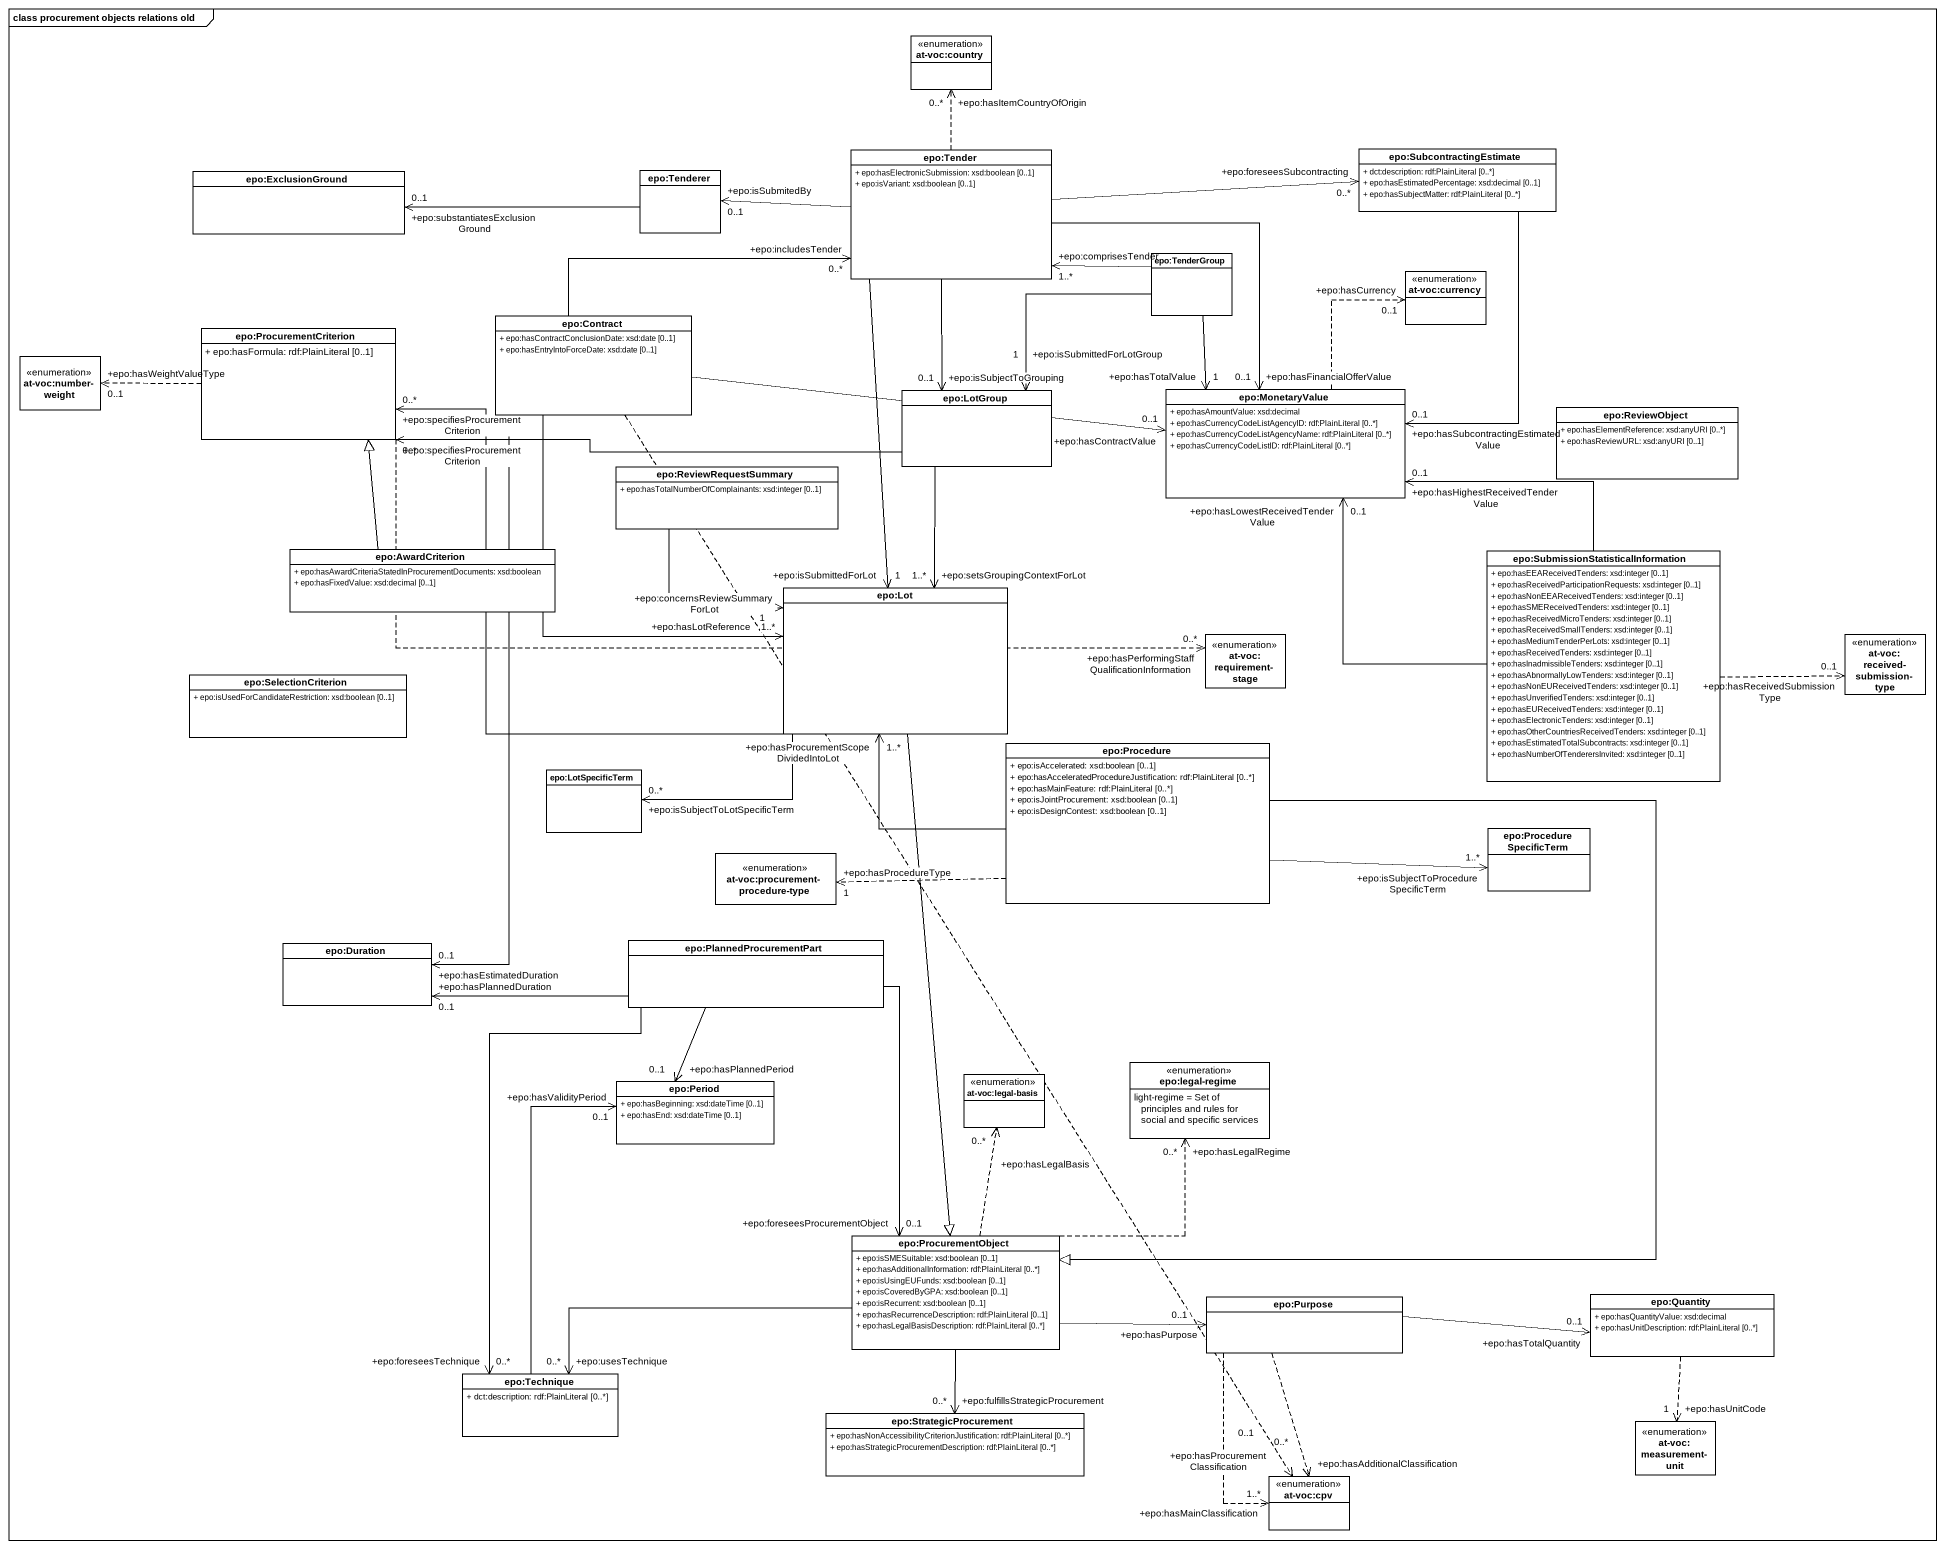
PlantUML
@startuml
mainframe class procurement objects relations old
hide circle
hide empty members
skinparam classAttributeIconSize 0
enum "at-voc:country" as at_voc_country
class "epo:ExclusionGround" as epo_ExclusionGround
class "epo:Tenderer" as epo_Tenderer
class "epo:Tender" as epo_Tender {
  + epo:hasElectronicSubmission: xsd:boolean [0..1]
  + epo:isVariant: xsd:boolean [0..1]
}
class "epo:SubcontractingEstimate" as epo_SubcontractingEstimate {
  + dct:description: rdf:PlainLiteral [0..*]
  + epo:hasEstimatedPercentage: xsd:decimal [0..1]
  + epo:hasSubjectMatter: rdf:PlainLiteral [0..*]
}
class "epo:TenderGroup" as epo_TenderGroup
enum "at-voc:currency" as at_voc_currency
class "epo:ProcurementCriterion" as epo_ProcurementCriterion {
  + epo:hasFormula: rdf:PlainLiteral [0..1]
}
class "epo:Contract" as epo_Contract {
  + epo:hasContractConclusionDate: xsd:date [0..1]
  + epo:hasEntryIntoForceDate: xsd:date [0..1]
}
enum "at-voc:number-weight" as at_voc_number_weight
class "epo:LotGroup" as epo_LotGroup
class "epo:MonetaryValue" as epo_MonetaryValue {
  + epo:hasAmountValue: xsd:decimal
  + epo:hasCurrencyCodeListAgencyID: rdf:PlainLiteral [0..*]
  + epo:hasCurrencyCodeListAgencyName: rdf:PlainLiteral [0..*]
  + epo:hasCurrencyCodeListID: rdf:PlainLiteral [0..*]
}
class "epo:ReviewObject" as epo_ReviewObject {
  + epo:hasElementReference: xsd:anyURI [0..*]
  + epo:hasReviewURL: xsd:anyURI [0..1]
}
class "epo:ReviewRequestSummary" as epo_ReviewRequestSummary {
  + epo:hasTotalNumberOfComplainants: xsd:integer [0..1]
}
class "epo:AwardCriterion" as epo_AwardCriterion {
  + epo:hasAwardCriteriaStatedInProcurementDocuments: xsd:boolean
  + epo:hasFixedValue: xsd:decimal [0..1]
}
class "epo:SubmissionStatisticalInformation" as epo_SubmissionStatisticalInf {
  + epo:hasEEAReceivedTenders: xsd:integer [0..1]
  + epo:hasReceivedParticipationRequests: xsd:integer [0..1]
  + epo:hasNonEEAReceivedTenders: xsd:integer [0..1]
  + epo:hasSMEReceivedTenders: xsd:integer [0..1]
  + epo:hasReceivedMicroTenders: xsd:integer [0..1]
  + epo:hasReceivedSmallTenders: xsd:integer [0..1]
  + epo:hasMediumTenderPerLots: xsd:integer [0..1]
  + epo:hasReceivedTenders: xsd:integer [0..1]
  + epo:hasInadmissibleTenders: xsd:integer [0..1]
  + epo:hasAbnormallyLowTenders: xsd:integer [0..1]
  + epo:hasNonEUReceivedTenders: xsd:integer [0..1]
  + epo:hasUnverifiedTenders: xsd:integer [0..1]
  + epo:hasEUReceivedTenders: xsd:integer [0..1]
  + epo:hasElectronicTenders: xsd:integer [0..1]
  + epo:hasOtherCountriesReceivedTenders: xsd:integer [0..1]
  + epo:hasEstimatedTotalSubcontracts: xsd:integer [0..1]
  + epo:hasNumberOfTenderersInvited: xsd:integer [0..1]
}
class "epo:Lot" as epo_Lot
enum "at-voc:requirement-stage" as at_voc_requirement_stage
enum "at-voc:received-submission-type" as at_voc_received_submission
class "epo:SelectionCriterion" as epo_SelectionCriterion {
  + epo:isUsedForCandidateRestriction: xsd:boolean [0..1]
}
class "epo:LotSpecificTerm" as epo_LotSpecificTerm
class "epo:Procedure" as epo_Procedure {
  + epo:isAccelerated: xsd:boolean [0..1]
  + epo:hasAcceleratedProcedureJustification: rdf:PlainLiteral [0..*]
  + epo:hasMainFeature: rdf:PlainLiteral [0..*]
  + epo:isJointProcurement: xsd:boolean [0..1]
  + epo:isDesignContest: xsd:boolean [0..1]
}
enum "at-voc:procurement-procedure-type" as at_voc_procurement
class "epo:ProcedureSpecificTerm" as epo_ProcedureSpecificTerm
class "epo:Duration" as epo_Duration
class "epo:PlannedProcurementPart" as epo_PlannedProcurementPart
class "epo:Period" as epo_Period {
  + epo:hasBeginning: xsd:dateTime [0..1]
  + epo:hasEnd: xsd:dateTime [0..1]
}
enum "at-voc:legal-basis" as at_voc_legal_basis
enum "epo:legal-regime" as epo_legal_regime {
  light-regime = Set of principles and rules for social and specific services
}
class "epo:ProcurementObject" as epo_ProcurementObject {
  + epo:isSMESuitable: xsd:boolean [0..1]
  + epo:hasAdditionalInformation: rdf:PlainLiteral [0..*]
  + epo:isUsingEUFunds: xsd:boolean [0..1]
  + epo:isCoveredByGPA: xsd:boolean [0..1]
  + epo:isRecurrent: xsd:boolean [0..1]
  + epo:hasRecurrenceDescription: rdf:PlainLiteral [0..1]
  + epo:hasLegalBasisDescription: rdf:PlainLiteral [0..*]
}
class "epo:Purpose" as epo_Purpose
class "epo:Quantity" as epo_Quantity {
  + epo:hasQuantityValue: xsd:decimal
  + epo:hasUnitDescription: rdf:PlainLiteral [0..*]
}
class "epo:Technique" as epo_Technique {
  + dct:description: rdf:PlainLiteral [0..*]
}
class "epo:StrategicProcurement" as epo_StrategicProcurement {
  + epo:hasNonAccessibilityCriterionJustification: rdf:PlainLiteral [0..*]
  + epo:hasStrategicProcurementDescription: rdf:PlainLiteral [0..*]
}
enum "at-voc:measurement-unit" as at_voc_measurement_unit
enum "at-voc:cpv" as at_voc_cpv
epo_Tenderer -left-> "+epo:substantiatesExclusionGround\n0..1" epo_ExclusionGround
epo_Tender .up.> "+epo:hasItemCountryOfOrigin\n0..*" at_voc_country
epo_Tender -left-> "+epo:isSubmitedBy\n0..1" epo_Tenderer
epo_Tender -right-> "+epo:foreseesSubcontracting\n0..*" epo_SubcontractingEstimate
epo_Tender --> "+epo:isSubjectToGrouping\n0..1" epo_LotGroup
epo_Tender --> "+epo:hasFinancialOfferValue\n0..1" epo_MonetaryValue
epo_Tender --> "+epo:isSubmittedForLot\n1" epo_Lot
epo_SubcontractingEstimate --> "+epo:hasSubcontractingEstimatedValue\n0..1" epo_MonetaryValue
epo_TenderGroup -left-> "+epo:comprisesTender\n1..*" epo_Tender
epo_TenderGroup --> "+epo:isSubmittedForLotGroup\n1" epo_LotGroup
epo_TenderGroup --> "+epo:hasTotalValue\n1" epo_MonetaryValue
epo_ProcurementCriterion .left.> "+epo:hasWeightValueType\n0..1" at_voc_number_weight
epo_ProcurementCriterion .right.> "+epo:hasPerformingStaffQualificationInformation\n0..*" at_voc_requirement_stage
epo_Contract -right-> "+epo:includesTender\n0..*" epo_Tender
epo_Contract -right-> "+epo:hasContractValue\n0..1" epo_MonetaryValue
epo_Contract --> "+epo:hasLotReference\n1..*" epo_Lot
epo_Contract --> "+epo:hasEstimatedDuration\n0..1" epo_Duration
epo_Contract ..> "+epo:hasProcurementClassification\n0..1" at_voc_cpv
epo_LotGroup -left-> "+epo:specifiesProcurementCriterion\n0..*" epo_ProcurementCriterion
epo_LotGroup --> "+epo:setsGroupingContextForLot\n1..*" epo_Lot
epo_MonetaryValue .up.> "+epo:hasCurrency\n0..1" at_voc_currency
epo_ReviewRequestSummary --> "+epo:concernsReviewSummaryForLot\n1" epo_Lot
epo_AwardCriterion -up-|> epo_ProcurementCriterion
epo_SubmissionStatisticalInf -up-> "+epo:hasHighestReceivedTenderValue\n0..1" epo_MonetaryValue
epo_SubmissionStatisticalInf -up-> "+epo:hasLowestReceivedTenderValue\n0..1" epo_MonetaryValue
epo_SubmissionStatisticalInf .right.> "+epo:hasReceivedSubmissionType\n0..1" at_voc_received_submission
epo_Lot -left-> "+epo:specifiesProcurementCriterion\n0..*" epo_ProcurementCriterion
epo_Lot -left-> "+epo:isSubjectToLotSpecificTerm\n0..*" epo_LotSpecificTerm
epo_Lot --|> epo_ProcurementObject
epo_Procedure -up-> "+epo:hasProcurementScopeDividedIntoLot\n1..*" epo_Lot
epo_Procedure .left.> "+epo:hasProcedureType\n1" at_voc_procurement
epo_Procedure -right-> "+epo:isSubjectToProcedureSpecificTerm\n1..*" epo_ProcedureSpecificTerm
epo_Procedure --|> epo_ProcurementObject
epo_PlannedProcurementPart -left-> "+epo:hasPlannedDuration\n0..1" epo_Duration
epo_PlannedProcurementPart --> "+epo:hasPlannedPeriod\n0..1" epo_Period
epo_PlannedProcurementPart --> "+epo:foreseesProcurementObject\n0..1" epo_ProcurementObject
epo_PlannedProcurementPart --> "+epo:foreseesTechnique\n0..*" epo_Technique
epo_ProcurementObject .up.> "+epo:hasLegalBasis\n0..*" at_voc_legal_basis
epo_ProcurementObject .up.> "+epo:hasLegalRegime\n0..*" epo_legal_regime
epo_ProcurementObject -right-> "+epo:hasPurpose\n0..1" epo_Purpose
epo_ProcurementObject -left-> "+epo:usesTechnique\n0..*" epo_Technique
epo_ProcurementObject --> "+epo:fulfillsStrategicProcurement\n0..*" epo_StrategicProcurement
epo_Purpose -right-> "+epo:hasTotalQuantity\n0..1" epo_Quantity
epo_Purpose ..> "+epo:hasMainClassification\n1..*" at_voc_cpv
epo_Purpose ..> "+epo:hasAdditionalClassification\n0..*" at_voc_cpv
epo_Quantity ..> "+epo:hasUnitCode\n1" at_voc_measurement_unit
epo_Technique -up-> "+epo:hasValidityPeriod\n0..1" epo_Period
@enduml
